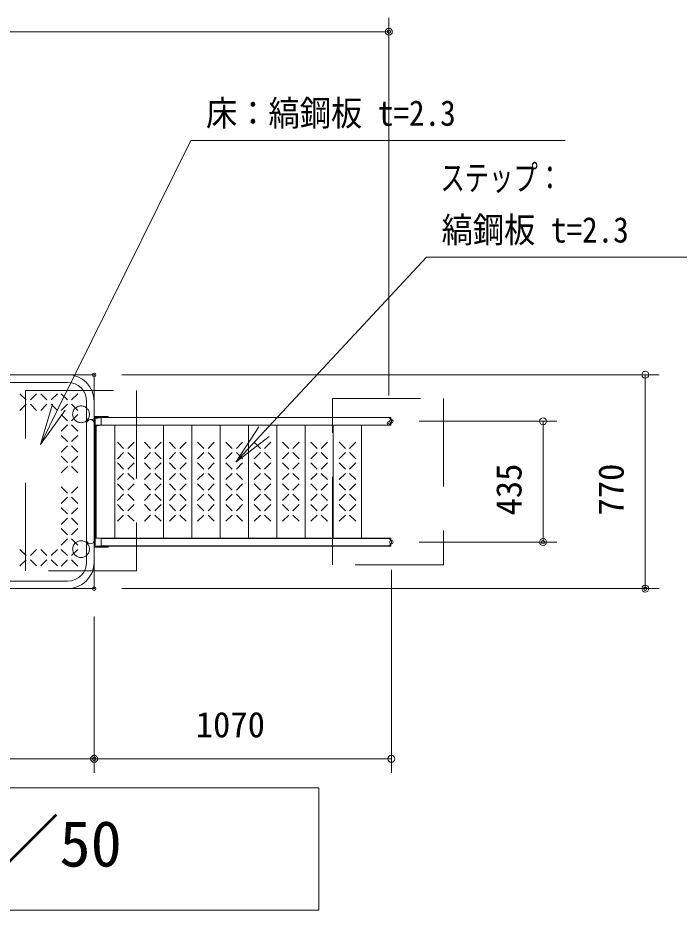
# Model space of a CAD drawing. Units: millimetres, scale not verified. Extents: x 0 to 420, y 0 to 297.
# Drawn here: x 188.2 to 235.9, y 163.6 to 227.9 of the extents above; entities that cross this region are included whole.
import ezdxf
from ezdxf.enums import TextEntityAlignment as Align

# ---------------------------------------------------------------- set-up
doc = ezdxf.new("R2010")
doc.units = ezdxf.units.MM
doc.header["$LTSCALE"] = 0.5
doc.header["$PDMODE"] = 32
doc.header["$PDSIZE"] = 0.25
doc.linetypes.add('USER1', pattern=[19.05, 12.7, -6.35])
for name, color, linetype, lineweight in [('DEFPOINTS_4', 8, 'USER1', 18), ('LY_5', 2, 'Continuous', 18), ('LY_6', 7, 'Continuous', 0)]:
    doc.layers.add(name, color=color, linetype=linetype, lineweight=lineweight)
doc.styles.add('ＭＳ ゴシック', font='')
doc.styles.get('ＭＳ ゴシック').set_extended_font_data('MS Gothic')

# ---------------------------------------------------------------- blocks, each defined once
blk = doc.blocks.new('-016-_DOTBLANK')
at = {"color": 7, "linetype": 'Continuous', "lineweight": 0}
blk.add_line((-0.5, 0), (-1, 0), dxfattribs=at)
blk.add_circle((0, 0), 0.5, dxfattribs=at)
blk = doc.blocks.new('-002-_U2')
at = {"color": 7, "linetype": 'Continuous', "lineweight": 0}
for p, q in [((-1, 0.1667), (0, 0)), ((0, 0), (-1, 0)), ((-1, -0.1667), (0, 0))]:
    blk.add_line(p, q, dxfattribs=at)

msp = doc.modelspace()

# ---------------------------------------------------------------- linework, layer by layer
at = {"layer": 'DEFPOINTS_4'}
for centre in [(192.7696, 199.3477), (192.7696, 189.6397)]:
    msp.add_circle(centre, 0.605, dxfattribs=at)
at = {"layer": 'LY_5', "color": 7, "lineweight": 0}
for p, q in [((178.5156, 202.1937), (193.7156, 202.1937)), ((178.606, 202.1937), (191.8036, 202.1937)), ((193.7156, 202.1937), (193.7156, 186.7937)), ((178.606, 201.6497), (191.8036, 201.6497)), ((188.818, 200.3823), (188.368, 200.8323)), ((189.568, 200.8323), (189.118, 200.3823)), ((190.318, 200.3823), (189.868, 200.8323)), ((191.068, 200.8323), (190.618, 200.3823)), ((191.3401, 200.8281), (191.7901, 200.3781)), ((192.5401, 200.8281), (192.0901, 200.3781)), ((188.818, 200.0823), (188.368, 199.6323)), ((189.568, 199.6323), (189.118, 200.0823)), ((190.318, 200.0823), (189.868, 199.6323)), ((191.068, 199.6323), (190.618, 200.0823)), ((191.7901, 200.0781), (191.3401, 199.6281)), ((192.0901, 200.0781), (192.5401, 199.6281)), ((193.7156, 200.2817), (193.7156, 188.7057)), ((191.3401, 199.3281), (191.7901, 198.8781)), ((192.5401, 199.3281), (192.0901, 198.8781)), ((193.7156, 199.1997), (193.7156, 189.7877)), ((193.7156, 199.1997), (194.7156, 199.1997)), ((194.7156, 199.1997), (194.7156, 199.1357)), ((191.7901, 198.5781), (191.3401, 198.1281)), ((192.0901, 198.5781), (192.5401, 198.1281)), ((194.2156, 199.1157), (193.3933, 198.961)), ((194.2156, 198.5717), (193.7156, 198.4777)), ((193.7796, 199.1357), (193.7796, 189.8517)), ((193.7796, 199.1357), (194.7156, 199.1357)), ((193.7956, 199.1237), (193.7956, 189.8637)), ((193.7956, 199.1237), (215.0943, 199.1237)), ((193.8526, 198.5637), (193.8526, 190.4237)), ((194.2156, 199.1157), (214.8482, 199.1157)), ((194.2156, 199.1157), (194.2156, 198.5717)), ((194.2156, 198.5717), (214.8482, 198.5717)), ((195.2117, 198.5637), (195.2117, 190.4237)), ((198.7122, 198.5637), (198.7122, 190.4237)), ((200.7503, 198.5637), (200.7503, 190.4237)), ((202.7884, 198.5637), (202.7884, 190.4237)), ((204.8265, 198.5637), (204.8265, 190.4237)), ((206.8646, 198.5637), (206.8646, 190.4237)), ((208.9027, 198.5637), (208.9027, 190.4237)), ((210.9408, 198.5637), (210.9408, 190.4237)), ((212.979, 198.5637), (212.979, 190.4237)), ((215.0943, 199.1237), (215.0943, 198.9597)), ((215.0943, 198.7278), (215.0943, 198.5637)), ((191.7901, 197.3781), (191.3401, 197.8281)), ((192.0901, 197.3781), (192.5401, 197.8281)), ((195.3892, 197.3437), (195.8392, 196.8937)), ((196.5892, 197.3437), (196.1392, 196.8937)), ((197.3348, 197.3437), (197.7848, 196.8937)), ((198.5348, 197.3437), (198.0848, 196.8937)), ((199.1313, 197.3437), (199.5813, 196.8937)), ((200.3313, 197.3437), (199.8813, 196.8937)), ((201.1694, 197.3437), (201.6194, 196.8937)), ((202.3694, 197.3437), (201.9194, 196.8937)), ((203.2075, 197.3437), (203.6575, 196.8937)), ((204.4075, 197.3437), (203.9575, 196.8937)), ((205.2456, 197.3437), (205.6956, 196.8937)), ((206.4456, 197.3437), (205.9956, 196.8937)), ((207.2837, 197.3437), (207.7337, 196.8937)), ((208.4837, 197.3437), (208.0337, 196.8937)), ((209.3218, 197.3437), (209.7718, 196.8937)), ((210.5218, 197.3437), (210.0718, 196.8937)), ((211.3599, 197.3437), (211.8099, 196.8937)), ((212.5599, 197.3437), (212.1099, 196.8937)), ((191.3401, 196.6281), (191.7901, 197.0781)), ((192.5401, 196.6281), (192.0901, 197.0781)), ((191.7901, 195.8781), (191.3401, 196.3281)), ((192.0901, 195.8781), (192.5401, 196.3281)), ((195.8392, 196.5937), (195.3892, 196.1437)), ((196.1392, 196.5937), (196.5892, 196.1437)), ((197.7848, 196.5937), (197.3348, 196.1437)), ((198.0848, 196.5937), (198.5348, 196.1437)), ((199.5813, 196.5937), (199.1313, 196.1437)), ((199.8813, 196.5937), (200.3313, 196.1437)), ((201.6194, 196.5937), (201.1694, 196.1437)), ((201.9194, 196.5937), (202.3694, 196.1437)), ((203.6575, 196.5937), (203.2075, 196.1437)), ((203.9575, 196.5937), (204.4075, 196.1437)), ((205.6956, 196.5937), (205.2456, 196.1437)), ((205.9956, 196.5937), (206.4456, 196.1437)), ((207.7337, 196.5937), (207.2837, 196.1437)), ((208.0337, 196.5937), (208.4837, 196.1437)), ((209.7718, 196.5937), (209.3218, 196.1437)), ((210.0718, 196.5937), (210.5218, 196.1437)), ((211.8099, 196.5937), (211.3599, 196.1437)), ((212.1099, 196.5937), (212.5599, 196.1437)), ((191.3401, 195.1281), (191.7901, 195.5781)), ((192.5401, 195.1281), (192.0901, 195.5781)), ((195.3892, 195.8437), (195.8392, 195.3937)), ((196.5892, 195.8437), (196.1392, 195.3937)), ((197.3348, 195.8437), (197.7848, 195.3937)), ((198.5348, 195.8437), (198.0848, 195.3937)), ((199.1313, 195.8437), (199.5813, 195.3937)), ((200.3313, 195.8437), (199.8813, 195.3937)), ((201.1694, 195.8437), (201.6194, 195.3937)), ((202.3694, 195.8437), (201.9194, 195.3937)), ((203.2075, 195.8437), (203.6575, 195.3937)), ((204.4075, 195.8437), (203.9575, 195.3937)), ((205.2456, 195.8437), (205.6956, 195.3937)), ((206.4456, 195.8437), (205.9956, 195.3937)), ((207.2837, 195.8437), (207.7337, 195.3937)), ((208.4837, 195.8437), (208.0337, 195.3937)), ((209.3218, 195.8437), (209.7718, 195.3937)), ((210.5218, 195.8437), (210.0718, 195.3937)), ((211.3599, 195.8437), (211.8099, 195.3937)), ((212.5599, 195.8437), (212.1099, 195.3937)), ((195.8392, 195.0937), (195.3892, 194.6437)), ((196.1392, 195.0937), (196.5892, 194.6437)), ((197.7848, 195.0937), (197.3348, 194.6437)), ((198.0848, 195.0937), (198.5348, 194.6437)), ((199.5813, 195.0937), (199.1313, 194.6437)), ((199.8813, 195.0937), (200.3313, 194.6437)), ((201.6194, 195.0937), (201.1694, 194.6437)), ((201.9194, 195.0937), (202.3694, 194.6437)), ((203.6575, 195.0937), (203.2075, 194.6437)), ((203.9575, 195.0937), (204.4075, 194.6437)), ((205.6956, 195.0937), (205.2456, 194.6437)), ((205.9956, 195.0937), (206.4456, 194.6437)), ((207.7337, 195.0937), (207.2837, 194.6437)), ((208.0337, 195.0937), (208.4837, 194.6437)), ((209.7718, 195.0937), (209.3218, 194.6437)), ((210.0718, 195.0937), (210.5218, 194.6437)), ((211.8099, 195.0937), (211.3599, 194.6437)), ((212.1099, 195.0937), (212.5599, 194.6437)), ((191.3401, 194.1198), (191.7901, 193.6698)), ((192.5401, 194.1198), (192.0901, 193.6698)), ((195.8392, 193.8937), (195.3892, 194.3437)), ((196.1392, 193.8937), (196.5892, 194.3437)), ((197.7848, 193.8937), (197.3348, 194.3437)), ((198.0848, 193.8937), (198.5348, 194.3437)), ((199.5813, 193.8937), (199.1313, 194.3437)), ((199.8813, 193.8937), (200.3313, 194.3437)), ((201.6194, 193.8937), (201.1694, 194.3437)), ((201.9194, 193.8937), (202.3694, 194.3437)), ((203.6575, 193.8937), (203.2075, 194.3437)), ((203.9575, 193.8937), (204.4075, 194.3437)), ((205.6956, 193.8937), (205.2456, 194.3437)), ((205.9956, 193.8937), (206.4456, 194.3437)), ((207.7337, 193.8937), (207.2837, 194.3437)), ((208.0337, 193.8937), (208.4837, 194.3437)), ((209.7718, 193.8937), (209.3218, 194.3437)), ((210.0718, 193.8937), (210.5218, 194.3437)), ((211.8099, 193.8937), (211.3599, 194.3437)), ((212.1099, 193.8937), (212.5599, 194.3437)), ((195.3892, 193.1437), (195.8392, 193.5937)), ((196.5892, 193.1437), (196.1392, 193.5937)), ((197.3348, 193.1437), (197.7848, 193.5937)), ((198.5348, 193.1437), (198.0848, 193.5937)), ((199.1313, 193.1437), (199.5813, 193.5937)), ((200.3313, 193.1437), (199.8813, 193.5937)), ((201.1694, 193.1437), (201.6194, 193.5937)), ((202.3694, 193.1437), (201.9194, 193.5937)), ((203.2075, 193.1437), (203.6575, 193.5937)), ((204.4075, 193.1437), (203.9575, 193.5937)), ((205.2456, 193.1437), (205.6956, 193.5937)), ((206.4456, 193.1437), (205.9956, 193.5937)), ((207.2837, 193.1437), (207.7337, 193.5937)), ((208.4837, 193.1437), (208.0337, 193.5937)), ((209.3218, 193.1437), (209.7718, 193.5937)), ((210.5218, 193.1437), (210.0718, 193.5937)), ((211.3599, 193.1437), (211.8099, 193.5937)), ((212.5599, 193.1437), (212.1099, 193.5937)), ((191.7901, 193.3698), (191.3401, 192.9198)), ((192.0901, 193.3698), (192.5401, 192.9198)), ((195.8392, 192.3937), (195.3892, 192.8437)), ((196.1392, 192.3937), (196.5892, 192.8437)), ((197.7848, 192.3937), (197.3348, 192.8437)), ((198.0848, 192.3937), (198.5348, 192.8437)), ((199.5813, 192.3937), (199.1313, 192.8437)), ((199.8813, 192.3937), (200.3313, 192.8437)), ((201.6194, 192.3937), (201.1694, 192.8437)), ((201.9194, 192.3937), (202.3694, 192.8437)), ((203.6575, 192.3937), (203.2075, 192.8437)), ((203.9575, 192.3937), (204.4075, 192.8437)), ((205.6956, 192.3937), (205.2456, 192.8437)), ((205.9956, 192.3937), (206.4456, 192.8437)), ((207.7337, 192.3937), (207.2837, 192.8437)), ((208.0337, 192.3937), (208.4837, 192.8437)), ((209.7718, 192.3937), (209.3218, 192.8437)), ((210.0718, 192.3937), (210.5218, 192.8437)), ((211.8099, 192.3937), (211.3599, 192.8437)), ((212.1099, 192.3937), (212.5599, 192.8437)), ((191.3401, 192.6198), (191.7901, 192.1698)), ((192.5401, 192.6198), (192.0901, 192.1698)), ((191.7901, 191.8698), (191.3401, 191.4198)), ((192.0901, 191.8698), (192.5401, 191.4198)), ((195.3892, 191.6437), (195.8392, 192.0937)), ((196.5892, 191.6437), (196.1392, 192.0937)), ((197.3348, 191.6437), (197.7848, 192.0937)), ((198.5348, 191.6437), (198.0848, 192.0937)), ((199.1313, 191.6437), (199.5813, 192.0937)), ((200.3313, 191.6437), (199.8813, 192.0937)), ((201.1694, 191.6437), (201.6194, 192.0937)), ((202.3694, 191.6437), (201.9194, 192.0937)), ((203.2075, 191.6437), (203.6575, 192.0937)), ((204.4075, 191.6437), (203.9575, 192.0937)), ((205.2456, 191.6437), (205.6956, 192.0937)), ((206.4456, 191.6437), (205.9956, 192.0937)), ((207.2837, 191.6437), (207.7337, 192.0937)), ((208.4837, 191.6437), (208.0337, 192.0937)), ((209.3218, 191.6437), (209.7718, 192.0937)), ((210.5218, 191.6437), (210.0718, 192.0937)), ((211.3599, 191.6437), (211.8099, 192.0937)), ((212.5599, 191.6437), (212.1099, 192.0937)), ((191.7901, 190.6698), (191.3401, 191.1198)), ((192.0901, 190.6698), (192.5401, 191.1198)), ((191.3401, 189.9198), (191.7901, 190.3698)), ((192.5401, 189.9198), (192.0901, 190.3698)), ((194.2156, 190.4157), (214.8482, 190.4157)), ((194.2156, 190.4157), (194.2156, 189.8717)), ((215.0943, 190.4237), (215.0943, 190.2597)), ((188.818, 189.174), (188.368, 189.624)), ((189.568, 189.624), (189.118, 189.174)), ((190.318, 189.174), (189.868, 189.624)), ((191.068, 189.624), (190.618, 189.174)), ((191.7901, 189.1698), (191.3401, 189.6198)), ((192.0901, 189.1698), (192.5401, 189.6198)), ((193.7156, 189.7877), (194.7156, 189.7877)), ((193.7796, 189.8517), (194.7156, 189.8517)), ((193.7956, 189.8637), (215.0943, 189.8637)), ((194.2156, 189.8717), (214.8482, 189.8717)), ((194.7156, 189.8517), (194.7156, 189.7877)), ((215.0943, 190.0278), (215.0943, 189.8637)), ((188.818, 188.874), (188.368, 188.424)), ((189.568, 188.424), (189.118, 188.874)), ((190.318, 188.874), (189.868, 188.424)), ((191.068, 188.424), (190.618, 188.874)), ((191.3401, 188.4198), (191.7901, 188.8698)), ((192.5401, 188.4198), (192.0901, 188.8698)), ((178.606, 187.3377), (191.8036, 187.3377)), ((178.5156, 186.7937), (193.7156, 186.7937)), ((178.606, 186.7937), (191.8036, 186.7937))]:
    msp.add_line(p, q, dxfattribs=at)
at = {"layer": 'LY_5', "color": 7, "linetype": 'USER1', "lineweight": 0}
for p, q in [((188.7696, 201.0698), (196.7696, 201.0698)), ((188.7696, 188.0698), (188.7696, 201.0698)), ((196.7696, 201.0698), (196.7696, 188.0698)), ((210.8757, 200.4978), (218.8757, 200.4978)), ((210.8757, 188.4978), (210.8757, 200.4978)), ((218.8757, 200.4978), (218.8757, 188.4978)), ((218.8757, 188.4978), (210.8757, 188.4978)), ((196.7696, 188.0698), (188.7696, 188.0698))]:
    msp.add_line(p, q, dxfattribs=at)
at = {"layer": 'LY_5', "color": 7}
for p, q in [((193.1716, 200.2817), (193.1716, 188.7057)), ((209.8861, 172.4408), (162.0861, 172.4408)), ((209.8861, 163.6408), (209.8861, 172.4408)), ((162.0861, 163.6408), (209.8861, 163.6408))]:
    msp.add_line(p, q, dxfattribs=at)
at = {"layer": 'LY_5'}
for p, q in [((193.7956, 198.5637), (215.0943, 198.5637)), ((193.7956, 190.4237), (215.0943, 190.4237))]:
    msp.add_line(p, q, dxfattribs=at)
at = {"layer": 'LY_5', "color": 7, "lineweight": 0}
for centre, radius, start, end in [((191.8036, 200.2817), 1.912, 0, 90), ((193.4436, 198.6937), 0.272, 0, 180), ((214.8482, 198.8437), 0.272, 270, 90), ((193.4436, 190.2937), 0.272, 180, 0), ((214.8482, 190.1437), 0.272, 270, 90), ((191.8036, 188.7057), 1.368, 270, 0), ((191.8036, 188.7057), 1.912, 270, 0)]:
    msp.add_arc(centre, radius, start, end, dxfattribs=at)
at = {"layer": 'LY_5', "color": 7}
msp.add_arc((191.8036, 200.2817), 1.368, 0, 90, dxfattribs=at)
at = {"layer": 'LY_6'}
for p, q in [((214.9379, 200.6978), (214.9379, 227.8974)), ((155.5216, 226.8974), (214.9379, 226.8974)), ((191.1725, 199.8564), (200.6785, 219.0748)), ((200.6785, 219.0748), (201.6785, 219.0748)), ((201.6785, 219.0748), (227.6392, 219.0748)), ((205.9522, 198.0975), (217.6472, 210.6665)), ((217.6472, 210.6665), (218.6472, 210.6665)), ((218.6472, 210.6665), (239.7906, 210.6665)), ((195.7156, 202.1937), (234.4107, 202.1937)), ((233.4107, 202.1937), (233.4107, 186.7937)), ((217.1202, 198.8437), (227.0491, 198.8437)), ((226.0491, 198.8437), (226.0491, 190.1437)), ((217.1202, 190.1437), (227.0491, 190.1437)), ((215.1202, 188.1437), (215.1202, 173.5373)), ((195.7156, 186.7937), (234.4107, 186.7937)), ((193.7156, 184.7937), (193.7156, 173.5373)), ((193.7156, 184.7937), (193.7156, 173.5373)), ((193.7156, 174.5373), (178.5156, 174.5373)), ((215.1202, 174.5373), (193.7156, 174.5373))]:
    msp.add_line(p, q, dxfattribs=at)
for p in [(214.9379, 226.8974), (193.7156, 202.1937), (214.9379, 198.6978), (215.1202, 198.8437), (215.1202, 190.1437), (215.1202, 190.1437), (226.0491, 190.1437), (193.7156, 186.7937), (193.7156, 186.7937), (193.7156, 186.7937), (233.4107, 186.7937), (193.7156, 174.5373)]:
    msp.add_point(p, dxfattribs=at)

# ---------------------------------------------------------------- block references
at = {"layer": 'LY_6', "xscale": 0.5, "yscale": 0.5}
for p in [(214.9379, 226.8974), (193.7156, 174.5373), (215.1202, 174.5373)]:
    msp.add_blockref('-016-_DOTBLANK', p, dxfattribs=at)
at = {"layer": 'LY_6'}
for name, p, xscale, yscale, rotation in [('-016-_DOTBLANK', (233.4107, 202.1937), 0.5, 0.5, 90), ('-002-_U2', (189.8425, 197.1673), 3, 3, 243.68168), ('-016-_DOTBLANK', (226.0491, 198.8437), 0.5, 0.5, 90), ('-002-_U2', (203.9086, 195.9012), 3, 3, 227.06291), ('-016-_DOTBLANK', (226.0491, 190.1437), 0.5, 0.5, 270), ('-016-_DOTBLANK', (233.4107, 186.7937), 0.5, 0.5, 270), ('-016-_DOTBLANK', (193.7156, 174.5373), 0.5, 0.5, 180)]:
    msp.add_blockref(name, p, dxfattribs=dict(at, xscale=xscale, yscale=yscale, rotation=rotation))

# ---------------------------------------------------------------- texts
at = {"layer": 'LY_5', "color": 7, "style": 'ＭＳ ゴシック'}
msp.add_text('平面図 S=1／50', height=3.299, dxfattribs=at).set_placement((164.2436, 165.7908), align=Align.BOTTOM_LEFT)
at = {"layer": 'LY_6', "style": 'ＭＳ ゴシック'}
for s, width, p in [('床：縞鋼板 t=2.3', 0.9, (201.7736, 219.5748)), ('ステップ：', 0.7, (218.6635, 214.9165)), ('縞鋼板 t=2.3', 0.9, (218.7409, 211.1665))]:
    msp.add_text(s, height=1.833, dxfattribs=dict(at, width=width)).set_placement(p, align=Align.BOTTOM_LEFT)
for s, p in [('435', (225.0491, 192.0598)), ('770', (232.4107, 192.0567))]:
    msp.add_text(s, height=1.833, rotation=90, dxfattribs=at).set_placement(p, align=Align.BOTTOM_LEFT)
msp.add_text('1070', height=1.833, dxfattribs=at).set_placement((201.0317, 175.5373), align=Align.BOTTOM_LEFT)

doc.saveas('drawing.dxf')
